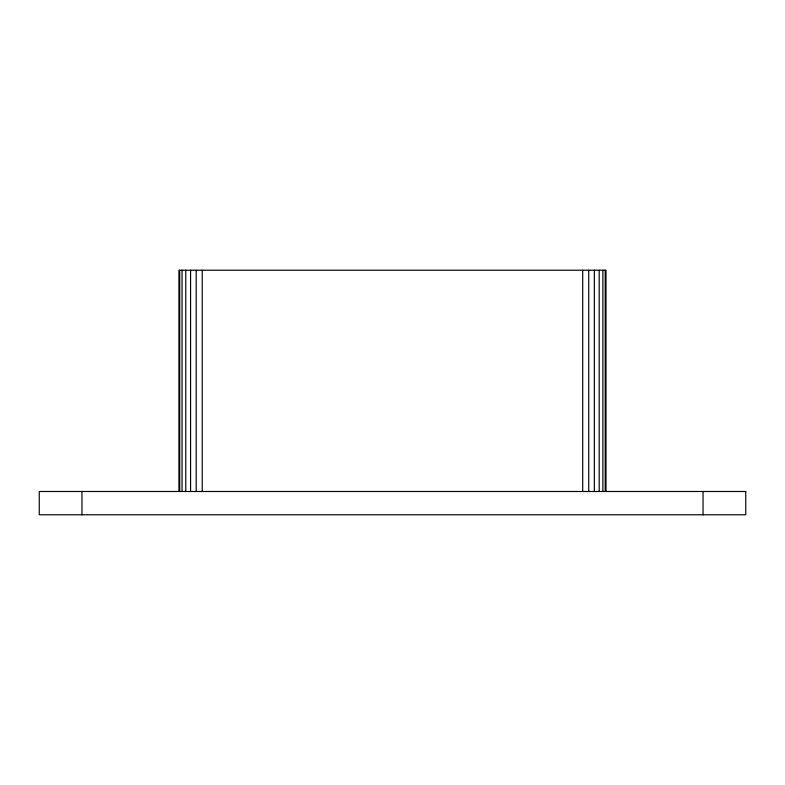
<?xml version="1.0" encoding="UTF-8"?>
<svg xmlns="http://www.w3.org/2000/svg" width="785" height="785" viewBox="0 0 785 785"><rect width="100%" height="100%" fill="white"/><g stroke="black" fill="none" stroke-linecap="round" stroke-linejoin="round"><path stroke-width="1.18" d="M703.046 491.488L703.046 514.783M606 491.488L606 270.217L178.931 270.217L178.931 491.488M605.206 270.217L605.206 491.488M602.88 270.217L602.88 491.488M599.181 270.217L599.181 491.488M594.353 270.217L594.353 491.488M588.74 270.217L588.74 491.488M582.715 270.217L582.715 491.488M202.226 270.217L202.226 491.488M196.201 270.217L196.201 491.488M190.578 270.217L190.578 491.488M185.76 270.217L185.76 491.488M182.051 270.217L182.051 491.488M179.726 270.217L179.726 491.488M81.954 491.488L81.954 514.783M745.75 491.488L39.25 491.488L39.25 514.783L745.75 514.783L745.75 491.488"/></g></svg>
